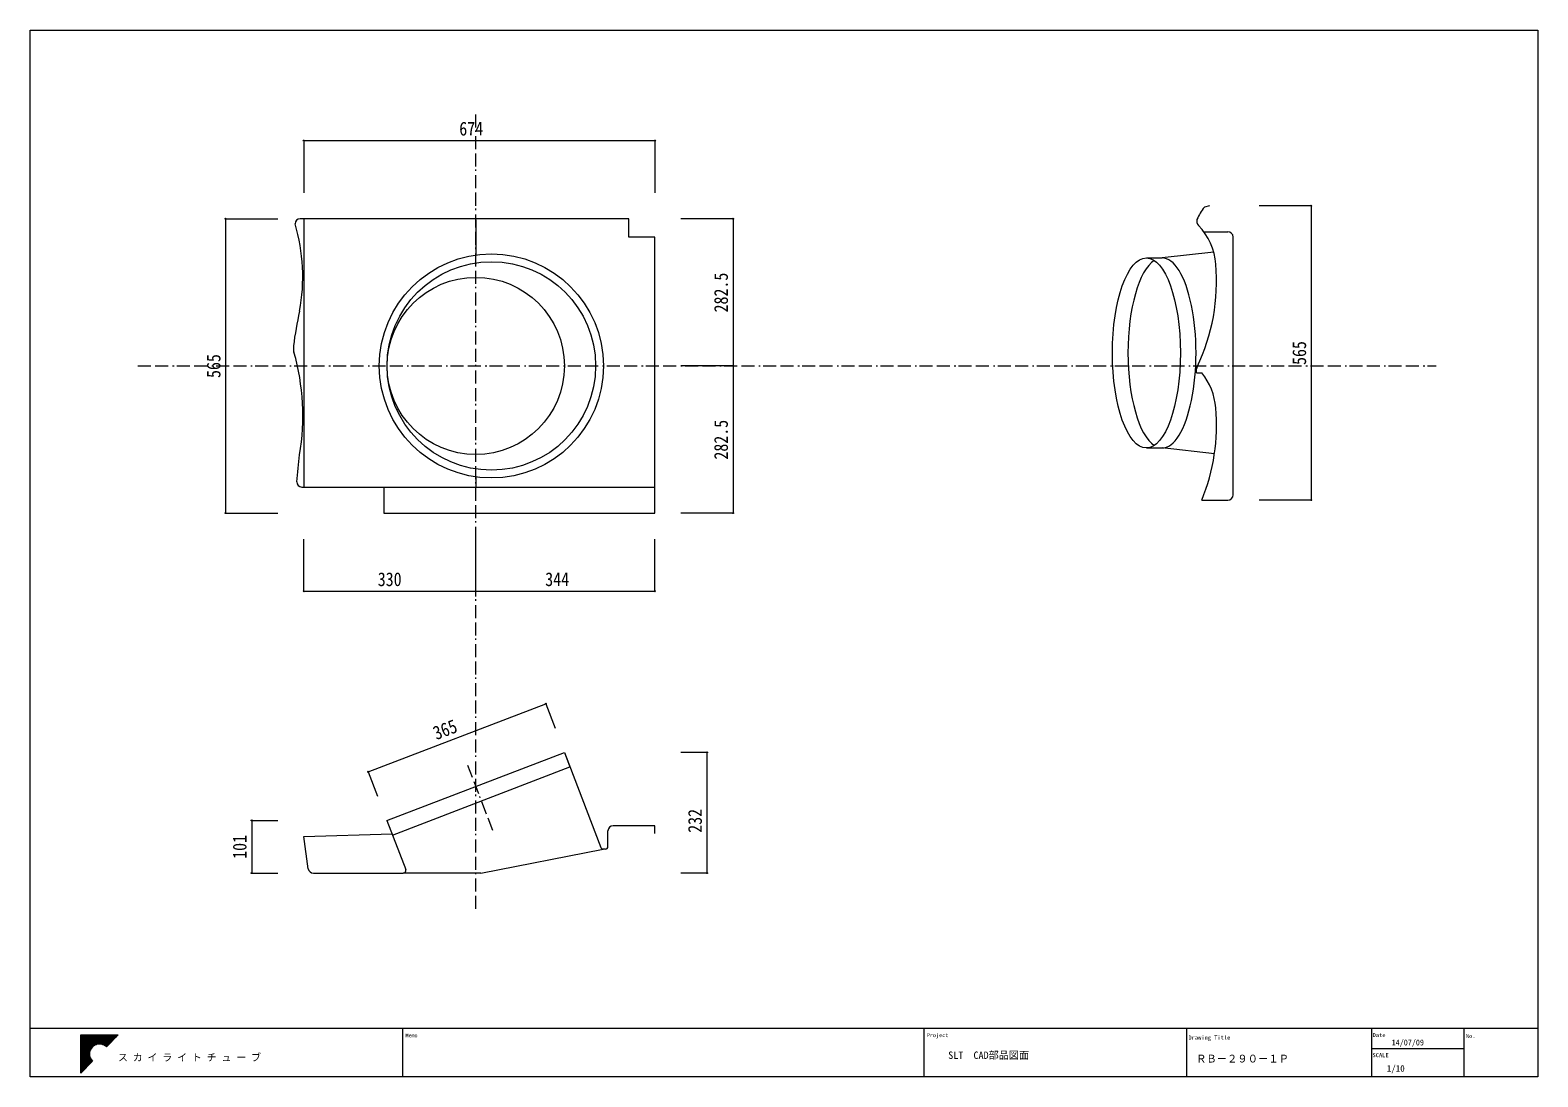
# Model space of a CAD drawing. Units: millimetres, scale not verified. Extents: x -1441 to 1452, y -1009 to 1000.
import ezdxf
from ezdxf.enums import TextEntityAlignment as Align

# ---------------------------------------------------------------- set-up
doc = ezdxf.new("R2010")
doc.units = ezdxf.units.MM
doc.header["$LTSCALE"] = 10
doc.header["$PDMODE"] = 32
doc.header["$PDSIZE"] = 2
doc.linetypes.add('USER1', pattern=[7.5, 2.5, -0.83312, 2.5, -0.83344, 0.27772, -0.55572])
for name, color, linetype, lineweight in [('0-0_0', 5, 'Continuous', 13), ('0-2_用紙フォ__マット_1_1_', 7, 'Continuous', 18), ('0-4___', 7, 'Continuous', 9), ('0-E', 7, 'Continuous', 9)]:
    doc.layers.add(name, color=color, linetype=linetype, lineweight=lineweight)
doc.layers.add('0-3___-1', color=7, linetype='Continuous')
doc.styles.add('ＭＳ ゴシック', font='')
doc.styles.get('ＭＳ ゴシック').set_extended_font_data('MS Gothic')

# ---------------------------------------------------------------- blocks, each defined once
blk = doc.blocks.new('スカイマ__ク')
at = {"layer": '0-2_用紙フォ__マット_1_1_'}
for p, q in [((-4804, 9984), (15449, 9984)), ((-4804, -10744), (-4804, 9984)), ((-4804, 9584), (15058, 9584)), ((-4804, 9184), (14667, 9184)), ((-4804, 8784), (14277, 8784)), ((-4804, 8384), (13886, 8384)), ((15449, 9984), (9096, 3481)), ((-4804, 7984), (13495, 7984)), ((-4804, 7584), (13104, 7584)), ((-4804, 7184), (12713, 7184)), ((-4804, 6784), (12322, 6784)), ((-4804, 6384), (11931, 6384)), ((-4804, 5984), (11541, 5984)), ((-4804, 5584), (11150, 5584)), ((-4804, 5184), (10759, 5184)), ((-4804, 4784), (3747, 4784)), ((-4804, 4384), (2782, 4384)), ((-4804, 3984), (2144, 3984)), ((-4804, 3584), (1657, 3584)), ((-4804, 3184), (1267, 3184)), ((-4804, 2784), (948, 2784)), ((-4804, 2384), (685, 2384)), ((-4804, 1984), (469, 1984)), ((-4804, 1584), (294, 1584)), ((-4804, 1184), (155, 1184)), ((-4804, 784), (51, 784)), ((-4804, 384), (-22, 384)), ((6899, 4784), (10368, 4784)), ((7863, 4384), (9977, 4384)), ((8502, 3984), (9586, 3984)), ((-4804, -16), (-64, -16)), ((-4804, -416), (-76, -416)), ((-4804, -816), (-58, -816)), ((-4804, -1216), (-11, -1216)), ((-4804, -1616), (67, -1616)), ((-4804, -2016), (178, -2016)), ((-4804, -2416), (323, -2416)), ((-4804, -2816), (505, -2816)), ((-4804, -3216), (729, -3216)), ((-4804, -3616), (1002, -3616)), ((-4804, -4016), (1332, -4016)), ((1550, -4241), (-4804, -10744)), ((-4804, -4416), (1379, -4416)), ((-4804, -4816), (988, -4816)), ((-4804, -5216), (597, -5216)), ((-4804, -5616), (206, -5616)), ((-4804, -6016), (-185, -6016)), ((-4804, -6416), (-575, -6416)), ((-4804, -6816), (-966, -6816)), ((-4804, -7216), (-1357, -7216)), ((-4804, -7616), (-1748, -7616)), ((-4804, -8016), (-2139, -8016)), ((-4804, -8416), (-2530, -8416)), ((-4804, -8816), (-2920, -8816)), ((-4804, -9216), (-3311, -9216)), ((-4804, -9616), (-3702, -9616)), ((-4804, -10016), (-4093, -10016)), ((-4804, -10416), (-4484, -10416))]:
    blk.add_line(p, q, dxfattribs=at)
for start, end in [(45.66363, 224.51236), (224.51236, 225.66363)]:
    blk.add_arc((5323, -380), 5399, start, end, dxfattribs=at)
blk = doc.blocks.new('A$C19575CB4')
at = {"layer": '0-2_用紙フォ__マット_1_1_', "xscale": 0.2, "yscale": 0.2}
blk.add_blockref('スカイマ__ク', (-1064.5, 76), dxfattribs=at)
blk = doc.blocks.new('A$C42DF5621')
at = {"layer": '0-3___-1'}
blk.add_blockref('A$C19575CB4', (7492.4, 2469.6), dxfattribs=at)
blk = doc.blocks.new('36')
at = {"layer": '0-E'}
for p, q in [((-534.19, 728.15), (139.51, 728.15)), ((-534.19, 728.15), (-534.19, 628.15)), ((139.51, 728.15), (139.51, 628.15)), ((1399.14, 603.15), (1299.14, 603.15)), ((1399.14, 603.15), (1399.14, 38.15)), ((-684.19, 578.15), (-684.19, 13.15)), ((-684.19, 578.15), (-584.19, 578.15)), ((289.51, 578.15), (189.51, 578.15)), ((289.51, 578.15), (289.51, 295.65)), ((289.51, 295.65), (189.51, 295.65)), ((289.51, 295.65), (289.51, 13.15)), ((1399.14, 38.15), (1299.14, 38.15)), ((-684.19, 13.15), (-584.19, 13.15)), ((289.51, 13.15), (189.51, 13.15)), ((-534.19, -136.85), (-534.19, -36.85)), ((-204.19, -136.85), (-204.19, -36.85)), ((139.51, -136.85), (139.51, -36.85)), ((-534.19, -136.85), (-204.19, -136.85)), ((-204.19, -136.85), (139.51, -136.85)), ((-410.6, -483.51), (-69.97, -352.75)), ((-69.97, -352.75), (-52.05, -399.43)), ((239.51, -446.17), (189.51, -446.17)), ((239.51, -446.17), (239.51, -677.87)), ((-410.6, -483.51), (-392.68, -530.19)), ((-634.19, -576.87), (-634.19, -677.87)), ((-634.19, -576.87), (-584.19, -576.87)), ((-634.19, -677.87), (-584.19, -677.87)), ((239.51, -677.87), (189.51, -677.87))]:
    blk.add_line(p, q, dxfattribs=at)
for p in [(-534.19, 728.15), (139.51, 728.15), (1399.14, 603.15), (-684.19, 578.15), (289.51, 578.15), (289.51, 295.65), (1399.14, 38.15), (-684.19, 13.15), (289.51, 13.15), (-534.19, -136.85), (-204.19, -136.85), (139.51, -136.85), (-69.97, -352.75), (239.51, -446.17), (-410.6, -483.51), (-634.19, -576.87), (-634.19, -677.87), (239.51, -677.87)]:
    blk.add_point(p, dxfattribs=at)
at = {"layer": '0-E', "style": 'ＭＳ ゴシック', "width": 0.85}
for s, p in [('674', (-235.84, 730.15)), ('330', (-392.29, -134.85)), ('344', (-70.84, -134.85))]:
    blk.add_text(s, height=26.39, dxfattribs=at).set_placement(p, align=Align.BOTTOM_LEFT)
for s, rotation, p in [('282.5', 90, (287.51, 398.4)), ('565', 90, (1397.14, 297.55)), ('565', 90, (-686.19, 272.55)), ('282.5', 90, (287.51, 115.9)), ('365', 21, (-276.94, -430.06)), ('232', 90, (237.51, -600.52)), ('101', 90, (-636.19, -650.47))]:
    blk.add_text(s, height=26.39, rotation=rotation, dxfattribs=at).set_placement(p, align=Align.BOTTOM_LEFT)

msp = doc.modelspace()

# ---------------------------------------------------------------- linework, layer by layer
at = {"layer": '0-0_0', "linetype": 'USER1'}
for p, q in [((-586.22, -686.67), (-586.22, 840.52)), ((-1234.66, 355.67), (1256.86, 355.67)), ((-553.73, -535.78), (-601.93, -410.16))]:
    msp.add_line(p, q, dxfattribs=at)
at = {"layer": '0-0_0'}
for p, q in [((-916.22, 638.17), (-923.06, 638.17)), ((-916.22, 638.17), (-916.22, 123.17)), ((-292.52, 638.17), (-916.22, 638.17)), ((-916.22, 638.17), (-916.22, 123.17)), ((822.12, 663.17), (812.12, 660.49)), ((-586.18, 636.05), (-586.18, 568.66)), ((810.9, 613.17), (857.12, 613.17)), ((867.12, 108.17), (867.12, 603.17)), ((700.73, 563.17), (730.73, 563.17)), ((829.89, 574.07), (730.73, 563.17)), ((-936.04, 394.17), (-936.04, 386.46)), ((797.12, 342.17), (797.12, 349.87)), ((797.12, 342.17), (807.12, 342.17)), ((700.73, 198.17), (730.73, 198.17)), ((831.36, 187.1), (730.73, 198.17)), ((-919.85, 123.17), (-916.22, 123.17)), ((-762.52, 123.17), (-762.52, 73.17)), ((-586.18, 142.68), (-586.18, 123.17)), ((807.12, 98.17), (857.12, 98.17)), ((-756.79, -516.85), (-416.13, -386.15)), ((-416.13, -386.15), (-405.38, -414.16)), ((-416.13, -386.15), (-346.11, -568.64)), ((-746.04, -544.86), (-405.38, -414.16)), ((-756.79, -516.85), (-720.64, -611.06)), ((-916.22, -547.85), (-746.92, -542.58)), ((-907.61, -609.5), (-916.22, -547.85)), ((-332.52, -566.85), (-332.52, -536.85)), ((-242.52, -526.85), (-322.52, -526.85)), ((-242.52, -541.86), (-242.52, -526.85)), ((-576.56, -617.84), (-341.44, -571.85)), ((-337.52, -571.85), (-341.44, -571.85)), ((-897.74, -617.85), (-725.31, -617.85)), ((-576.56, -617.84), (-725.31, -617.85))]:
    msp.add_line(p, q, dxfattribs=at)
for points in [[(-242.52, 603.17), (-292.52, 603.17), (-292.52, 638.17)], [(-762.52, 73.17), (-242.52, 73.17), (-242.52, 603.17)], [(-916.22, 123.17), (-762.52, 123.17), (-242.52, 123.17)]]:
    msp.add_lwpolyline(points, dxfattribs=at)
for centre, radius in [((-556.22, 355.67), 215.09), ((-556.22, 355.67), 200.09), ((-586.22, 355.67), 170.09)]:
    msp.add_circle(centre, radius, dxfattribs=at)
for centre, radius, start, end in [((-923.06, 628.17), 10, 90, 180), ((809.18, 633.46), 11.85, 163.71306, 222.83576), ((886.14, 599.61), 95.84, 140.56548, 157.17813), ((-1272.34, 526.69), 354.13, 349.31362, 16.65161), ((715.75, 542.79), 118.35, 4.05077, 44.2724), ((857.12, 603.17), 10, 0, 90), ((458.78, 517.41), 376.54, 334.31441, 5.14087), ((-258.51, 310.24), 682.7, 167.24031, 172.93861), ((-926.04, 386.46), 10, 180, 205.68559), ((-1363.92, 260.08), 445.9, 350.3302, 15.88529), ((807.12, 349.87), 10, 154.31441, 180), ((715.75, 266.95), 118.35, 4.05077, 39.46099), ((458.78, 241.57), 376.54, 337.61403, 5.14087), ((-2717.72, 348.33), 1800.77, 353.13759, 354.80187), ((-919.85, 133.17), 10, 180, 270), ((857.12, 108.17), 10, 270, 0), ((-322.52, -536.85), 10, 90, 180), ((-341.44, -566.85), 5, 200.99013, 270), ((-337.52, -566.85), 5, 270, 0), ((-897.74, -607.85), 10, 189.46232, 270), ((-725.31, -612.85), 5, 270, 20.99013)]:
    msp.add_arc(centre, radius, start, end, dxfattribs=at)
msp.add_ellipse((700.73, 380.67), major_axis=(0, -182.5), ratio=0.357827, dxfattribs=at)
for start_param, end_param in [(3.3733591, 6.0514189), (6.2831853, 9.424778)]:
    msp.add_ellipse((730.73, 380.67), major_axis=(0, -182.5), ratio=0.357827, start_param=start_param, end_param=end_param, dxfattribs=at)
at = {"layer": '0-4___'}
for p, q in [((-1391.63, -915.61), (1451.92, -915.61)), ((-727.07, -915.61), (-727.07, -1007.64)), ((273.32, -915.61), (273.32, -1007.64)), ((777.42, -915.61), (777.42, -1007.64)), ((1132.42, -915.61), (1132.42, -1007.64)), ((1309.92, -915.61), (1309.92, -1007.64)), ((1132.42, -954.53), (1309.92, -954.53))]:
    msp.add_line(p, q, dxfattribs=at)
msp.add_lwpolyline([(-1441.33, 1000.29), (1451.92, 1000.29), (1451.92, -1009.01), (-1441.33, -1009.01)], close=True, dxfattribs=at)
msp.add_lwpolyline([(-1441.33, -915.61), (1451.92, -915.61), (1451.92, -1007.64)], dxfattribs=at)

# ---------------------------------------------------------------- block references
at = {"layer": '0-3___-1', "xscale": 0.01775, "yscale": 0.01775}
msp.add_blockref('A$C42DF5621', (-1441.33, -1009.01), dxfattribs=at)
at = {"layer": '0-E'}
msp.add_blockref('36', (-382.02, 60.01), dxfattribs=at)

# ---------------------------------------------------------------- texts
at = {"layer": '0-4___', "style": 'ＭＳ ゴシック'}
for s, height, p in [('Memo', 7.372, (-721.05, -935.37)), ('Project', 7.53, (279.34, -935.01)), ('Date', 7.89, (1134.88, -935.01)), ('Drawing Title', 7.89, (781.48, -939.87)), ('14/07/09', 11.36, (1171.48, -952.12)), ('No.', 7.89, (1313.82, -936.8)), ('ス カ イ ラ イ ト チ ュ ー ブ', 13.89, (-1272.8, -982.85)), ('SLT\u3000CAD部品図面', 14.23, (320.47, -978.84)), ('ＲＢ－２９０－１Ｐ', 14.52, (796.03, -985.81)), ('SCALE', 7.89, (1134.68, -973.6)), ('1/10', 12.62, (1162.09, -1003))]:
    msp.add_text(s, height=height, dxfattribs=at).set_placement(p, align=Align.BOTTOM_LEFT)

doc.saveas('drawing.dxf')
